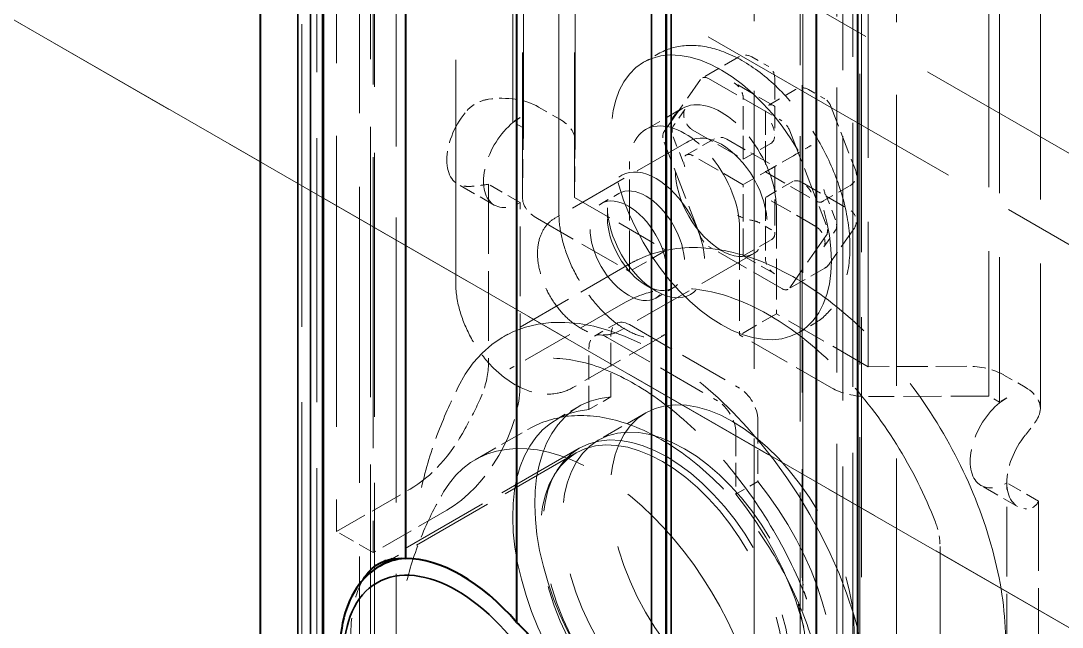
# Model space of a CAD drawing. Header units: millimetres. Extents: x 0 to 2378, y 0 to 1682.
# Drawn here: x 2199.67 to 2215.71, y 1401.75 to 1411.09 of the extents above; entities that cross this region are included whole.
import ezdxf

# ---------------------------------------------------------------- set-up
doc = ezdxf.new("R2010")
doc.units = ezdxf.units.MM
doc.header["$LTSCALE"] = 2
doc.linetypes.add('DASHED', pattern=[0.2067, 0.1654, -0.0413])
for name, color, linetype, lineweight in [('가려진 것(ISO)', 2, 'DASHED', 18), ('가시적인 것(ISO)', 3, 'Continuous', 40), ('가시적인 좁은 것(ISO)', 3, 'Continuous', 35)]:
    doc.layers.add(name, color=color, linetype=linetype, lineweight=lineweight)

msp = doc.modelspace()

# ---------------------------------------------------------------- linework, layer by layer
at = {"layer": '가려진 것(ISO)', "ltscale": 12.91355}
msp.add_line((2261.1692, 1384.7839), (2163.0227, 1441.3027), dxfattribs=at)
at = {"layer": '가려진 것(ISO)', "ltscale": 13.252056}
msp.add_line((2161.4105, 1440.3772), (2258.2559, 1384.6076), dxfattribs=at)
at = {"layer": '가려진 것(ISO)', "ltscale": 13.202866}
msp.add_line((2152.2747, 1438.3355), (2271.9172, 1369.438), dxfattribs=at)
at = {"layer": '가려진 것(ISO)', "ltscale": 12.907596}
msp.add_line((2164.0127, 1437.475), (2258.3407, 1383.1551), dxfattribs=at)
at = {"layer": '가려진 것(ISO)', "ltscale": 13.269749}
for p, q in [((2205.4491, 1430.004), (2205.4491, 1398.6102)), ((2212.2374, 1394.7011), (2212.2374, 1426.0949)), ((2211.6717, 1425.7692), (2211.6717, 1394.3754))]:
    msp.add_line(p, q, dxfattribs=at)
at = {"layer": '가려진 것(ISO)', "ltscale": 12.300426}
for p, q in [((2204.2273, 1400.1322), (2204.2273, 1429.2327)), ((2212.3279, 1424.5679), (2212.3279, 1395.4673))]:
    msp.add_line(p, q, dxfattribs=at)
at = {"layer": '가려진 것(ISO)', "ltscale": 12.2945}
msp.add_line((2205.115, 1399.9075), (2205.115, 1428.9941), dxfattribs=at)
at = {"layer": '가려진 것(ISO)', "ltscale": 14.08707}
msp.add_line((2203.9961, 1428.5099), (2203.9961, 1399.9436), dxfattribs=at)
at = {"layer": '가려진 것(ISO)', "ltscale": 13.546203}
for p, q in [((2204.5299, 1426.1186), (2204.5299, 1403.2273)), ((2205.0956, 1425.7929), (2205.0956, 1402.9015)), ((2212.5909, 1421.4766), (2212.5909, 1398.5853)), ((2213.1566, 1421.1508), (2213.1566, 1398.2595))]:
    msp.add_line(p, q, dxfattribs=at)
at = {"layer": '가려진 것(ISO)', "ltscale": 13.770153}
msp.add_line((2204.8835, 1398.2844), (2204.8835, 1426.2082), dxfattribs=at)
at = {"layer": '가려진 것(ISO)', "ltscale": 12.584246}
for p, q in [((2205.0518, 1400.0947), (2205.0518, 1425.6136)), ((2211.7118, 1421.7784), (2211.7118, 1396.2595))]:
    msp.add_line(p, q, dxfattribs=at)
at = {"layer": '가려진 것(ISO)', "ltscale": 12.299444}
msp.add_line((2212.4802, 1424.7752), (2212.4802, 1395.6769), dxfattribs=at)
at = {"layer": '가려진 것(ISO)', "ltscale": 12.954181}
msp.add_line((2210.9632, 1400.3738), (2210.9632, 1422.2647), dxfattribs=at)
at = {"layer": '가려진 것(ISO)', "ltscale": 14.305642}
msp.add_line((2211.702, 1421.929), (2211.702, 1402.5893), dxfattribs=at)
at = {"layer": '가려진 것(ISO)', "ltscale": 11.933559}
for p, q in [((2207.2442, 1421.6344), (2207.2442, 1409.5347)), ((2207.4069, 1421.5407), (2207.4069, 1409.441)), ((2208.2043, 1421.3478), (2208.2043, 1409.2481)), ((2207.3927, 1420.4703), (2207.3927, 1408.3706)), ((2208.1927, 1420.4703), (2208.1927, 1408.3706)), ((2212.7182, 1417.8643), (2212.7182, 1405.7646)), ((2214.5769, 1417.4118), (2214.5769, 1405.3121)), ((2214.7396, 1417.3181), (2214.7396, 1405.2184)), ((2215.3708, 1417.2209), (2215.3708, 1405.1212))]:
    msp.add_line(p, q, dxfattribs=at)
at = {"layer": '가려진 것(ISO)', "ltscale": 12.106245}
msp.add_line((2212.6157, 1421.5409), (2212.6157, 1401.0829), dxfattribs=at)
at = {"layer": '가려진 것(ISO)', "ltscale": 12.901145}
msp.add_line((2184.3774, 1419.8463), (2240.9459, 1387.2706), dxfattribs=at)
at = {"layer": '가려진 것(ISO)', "ltscale": 13.062409}
for p, q in [((2207.9543, 1416.951), (2207.9543, 1408.1215)), ((2206.3644, 1415.8923), (2206.3644, 1407.0628))]:
    msp.add_line(p, q, dxfattribs=at)
at = {"layer": '가려진 것(ISO)', "ltscale": 0.304651}
for p, q in [((2209.2578, 1410.4522), (2209.4841, 1410.5825)), ((2211.6531, 1406.2926), (2211.8794, 1406.4229))]:
    msp.add_line(p, q, dxfattribs=at)
at = {"layer": '가려진 것(ISO)', "ltscale": 0.761779}
for p, q in [((2210.7257, 1410.5359), (2210.16, 1410.2101)), ((2209.2909, 1409.4169), (2209.8566, 1409.7426)), ((2206.9591, 1408.2531), (2206.3934, 1408.5788)), ((2209.6069, 1407.5563), (2209.0413, 1407.2305)), ((2212.052, 1407.284), (2211.4863, 1406.9582)), ((2211.304, 1406.579), (2210.7383, 1406.2532)), ((2215.0201, 1403.611), (2214.4544, 1403.9368)), ((2205.0956, 1402.9015), (2204.5299, 1403.2273))]:
    msp.add_line(p, q, dxfattribs=at)
at = {"layer": '가려진 것(ISO)', "ltscale": 0.339644}
for p, q in [((2210.9253, 1410.5359), (2211.1775, 1410.3906)), ((2211.7998, 1410.0323), (2212.052, 1409.887))]:
    msp.add_line(p, q, dxfattribs=at)
at = {"layer": '가려진 것(ISO)', "ltscale": 1.517454}
for p, q in [((2209.5739, 1409.3853), (2210.1373, 1410.1891)), ((2210.2598, 1410.2003), (2211.3865, 1409.5515)), ((2211.509, 1409.3992), (2212.0724, 1407.9465)), ((2210.1373, 1407.7692), (2209.5739, 1409.2218)), ((2212.0724, 1407.783), (2211.509, 1406.9792)), ((2211.3865, 1406.968), (2210.2598, 1407.6169))]:
    msp.add_line(p, q, dxfattribs=at)
at = {"layer": '가려진 것(ISO)', "ltscale": 0.837967}
msp.add_line((2211.2757, 1409.7782), (2210.6535, 1410.1365), dxfattribs=at)
at = {"layer": '가려진 것(ISO)', "ltscale": 1.02979}
msp.add_line((2211.2777, 1410.2173), (2211.2777, 1409.3332), dxfattribs=at)
at = {"layer": '가려진 것(ISO)', "ltscale": 0.571309}
for p, q in [((2211.6002, 1410.0323), (2211.1759, 1409.788)), ((2209.9176, 1409.0246), (2210.3419, 1409.2689)), ((2211.2191, 1409.2039), (2210.7949, 1408.9595)), ((2211.5586, 1409.0084), (2211.1343, 1408.7641)), ((2211.2191, 1408.8114), (2210.7949, 1408.5671)), ((2211.5586, 1408.616), (2211.1343, 1408.3717)), ((2212.0115, 1408.3066), (2212.4358, 1408.5509)), ((2210.7949, 1407.4716), (2211.2191, 1407.7159))]:
    msp.add_line(p, q, dxfattribs=at)
at = {"layer": '가려진 것(ISO)', "ltscale": 0.442787}
for p, q in [((2207.6412, 1409.7633), (2207.97, 1409.5739)), ((2214.8077, 1405.6363), (2215.1365, 1405.447))]:
    msp.add_line(p, q, dxfattribs=at)
at = {"layer": '가려진 것(ISO)', "ltscale": 1.085577}
for p, q in [((2210.7949, 1408.9595), (2210.7949, 1409.8915)), ((2211.1343, 1409.6961), (2211.1343, 1408.7641)), ((2211.1343, 1408.3717), (2211.1343, 1407.4397))]:
    msp.add_line(p, q, dxfattribs=at)
at = {"layer": '가려진 것(ISO)', "ltscale": 1.033597}
for p, q in [((2212.1387, 1409.786), (2212.5224, 1408.7965)), ((2212.4998, 1407.89), (2212.116, 1407.3425))]:
    msp.add_line(p, q, dxfattribs=at)
at = {"layer": '가려진 것(ISO)', "ltscale": 0.153562}
for p, q in [((2207.3583, 1409.6004), (2207.2442, 1409.5347)), ((2214.8537, 1405.2841), (2214.7396, 1405.2184))]:
    msp.add_line(p, q, dxfattribs=at)
at = {"layer": '가려진 것(ISO)', "ltscale": 0.483758}
for p, q in [((2209.895, 1409.723), (2209.7153, 1409.4667)), ((2209.7153, 1409.3032), (2209.895, 1408.8401)), ((2212.2138, 1408.028), (2212.0342, 1408.4911)), ((2212.0342, 1407.6082), (2212.2138, 1407.8645))]:
    msp.add_line(p, q, dxfattribs=at)
at = {"layer": '가려진 것(ISO)', "ltscale": 0.218952}
for p, q in [((2207.4069, 1409.441), (2207.2442, 1409.5347)), ((2214.7396, 1405.2184), (2214.5769, 1405.3121))]:
    msp.add_line(p, q, dxfattribs=at)
at = {"layer": '가려진 것(ISO)', "ltscale": 1.764291}
for p, q in [((2207.3927, 1408.3742), (2207.4069, 1409.441)), ((2214.5769, 1405.3121), (2212.7243, 1405.3039))]:
    msp.add_line(p, q, dxfattribs=at)
at = {"layer": '가려진 것(ISO)', "ltscale": 1.046962}
for p, q in [((2210.0174, 1409.4072), (2210.7949, 1408.9595)), ((2210.7949, 1408.5671), (2210.0174, 1409.0148)), ((2211.1343, 1408.7641), (2211.9117, 1408.3164)), ((2211.9117, 1407.924), (2211.1343, 1408.3717))]:
    msp.add_line(p, q, dxfattribs=at)
at = {"layer": '가려진 것(ISO)', "ltscale": 2.780757}
for p, q in [((2209.9564, 1409.239), (2207.8917, 1408.05)), ((2210.9545, 1407.5058), (2208.8897, 1406.3168))]:
    msp.add_line(p, q, dxfattribs=at)
at = {"layer": '가려진 것(ISO)', "ltscale": 1.445298}
for p, q in [((2208.1927, 1408.3706), (2208.2043, 1409.2446)), ((2214.2359, 1405.7713), (2212.7182, 1405.7646))]:
    msp.add_line(p, q, dxfattribs=at)
at = {"layer": '가려진 것(ISO)', "ltscale": 1.904597}
for p, q in [((2209.6069, 1407.5563), (2209.6069, 1409.1913)), ((2209.0413, 1407.2305), (2209.0413, 1408.8656)), ((2208.1927, 1408.3706), (2209.6069, 1407.5563)), ((2211.304, 1408.2141), (2211.304, 1406.579)), ((2207.627, 1408.0449), (2209.0413, 1407.2305)), ((2210.7383, 1407.8883), (2210.7383, 1406.2532)), ((2212.7182, 1405.7646), (2211.304, 1406.579)), ((2209.5843, 1406.2568), (2208.1701, 1405.4424)), ((2212.1525, 1405.4388), (2210.7383, 1406.2532))]:
    msp.add_line(p, q, dxfattribs=at)
at = {"layer": '가려진 것(ISO)', "ltscale": 0.991435}
for p, q in [((2210.5415, 1409.2689), (2211.2777, 1408.845)), ((2211.6996, 1408.602), (2212.4358, 1408.1781))]:
    msp.add_line(p, q, dxfattribs=at)
at = {"layer": '가려진 것(ISO)', "ltscale": 1.220259}
msp.add_line((2211.2777, 1408.845), (2211.2777, 1407.7974), dxfattribs=at)
at = {"layer": '가려진 것(ISO)', "ltscale": 3.237884}
for p, q in [((2206.8684, 1408.5744), (2206.8684, 1405.7948)), ((2207.3583, 1405.5126), (2207.3583, 1408.2923)), ((2214.8537, 1401.1964), (2214.8537, 1403.976)), ((2215.3436, 1403.6939), (2215.3436, 1400.9143))]:
    msp.add_line(p, q, dxfattribs=at)
at = {"layer": '가려진 것(ISO)', "ltscale": 0.659706}
for p, q in [((2207.3583, 1408.2923), (2206.8684, 1408.5744)), ((2215.3436, 1403.6939), (2214.8537, 1403.976))]:
    msp.add_line(p, q, dxfattribs=at)
at = {"layer": '가려진 것(ISO)', "ltscale": 1.276047}
msp.add_line((2210.7949, 1407.4716), (2210.7949, 1408.5671), dxfattribs=at)
at = {"layer": '가려진 것(ISO)', "ltscale": 0.361792}
for p, q in [((2208.6079, 1408.2778), (2208.8766, 1408.4326)), ((2209.4463, 1406.822), (2209.715, 1406.9767))]:
    msp.add_line(p, q, dxfattribs=at)
at = {"layer": '가려진 것(ISO)', "ltscale": 0.296201}
for p, q in [((2208.7018, 1408.0467), (2208.7018, 1408.2258)), ((2209.2935, 1407.0192), (2209.4485, 1406.9293))]:
    msp.add_line(p, q, dxfattribs=at)
at = {"layer": '가려진 것(ISO)', "ltscale": 0.229676}
msp.add_line((2211.2191, 1407.8788), (2211.0485, 1407.977), dxfattribs=at)
at = {"layer": '가려진 것(ISO)', "ltscale": 0.647497}
msp.add_line((2210.7949, 1407.4716), (2211.2757, 1407.1947), dxfattribs=at)
at = {"layer": '가려진 것(ISO)', "ltscale": 2.609334}
msp.add_line((2209.0387, 1407.3438), (2207.1013, 1406.2281), dxfattribs=at)
at = {"layer": '가려진 것(ISO)', "ltscale": 2.399818}
msp.add_line((2208.9813, 1406.7568), (2207.1994, 1405.7307), dxfattribs=at)
at = {"layer": '가려진 것(ISO)', "ltscale": 0.457027}
for p, q in [((2208.5001, 1406.2359), (2208.8395, 1406.4313)), ((2208.4168, 1405.104), (2208.7562, 1405.2995)), ((2207.9213, 1404.9555), (2208.2608, 1405.1509)), ((2210.6796, 1403.801), (2211.019, 1403.9965))]:
    msp.add_line(p, q, dxfattribs=at)
at = {"layer": '가려진 것(ISO)', "ltscale": 2.285536}
for p, q in [((2209.0391, 1406.4117), (2210.7361, 1405.4344)), ((2208.6997, 1406.2162), (2210.3967, 1405.239))]:
    msp.add_line(p, q, dxfattribs=at)
at = {"layer": '가려진 것(ISO)', "ltscale": 1.104289}
for p, q in [((2208.7562, 1405.2995), (2208.7562, 1406.2476)), ((2208.4168, 1405.104), (2208.4168, 1406.0521)), ((2211.019, 1404.9445), (2211.019, 1403.9965)), ((2210.6796, 1404.7491), (2210.6796, 1403.801))]:
    msp.add_line(p, q, dxfattribs=at)
at = {"layer": '가려진 것(ISO)', "ltscale": 0.990342}
msp.add_line((2209.2956, 1405.0545), (2208.5602, 1404.631), dxfattribs=at)
at = {"layer": '가려진 것(ISO)', "ltscale": 1.104624}
msp.add_line((2206.6662, 1404.3316), (2207.4864, 1404.804), dxfattribs=at)
at = {"layer": '가려진 것(ISO)', "ltscale": 4.162764}
msp.add_line((2208.2683, 1404.509), (2205.1774, 1402.7291), dxfattribs=at)
at = {"layer": '가려진 것(ISO)', "ltscale": 3.817844}
msp.add_line((2208.2208, 1404.4355), (2205.386, 1402.8031), dxfattribs=at)
at = {"layer": '가려진 것(ISO)', "ltscale": 1.523657}
for p, q in [((2204.5299, 1403.2273), (2205.6613, 1403.8788)), ((2206.227, 1403.5531), (2205.0956, 1402.9015))]:
    msp.add_line(p, q, dxfattribs=at)
at = {"layer": '가려진 것(ISO)', "ltscale": 5.303258}
msp.add_line((2213.8253, 1402.9954), (2213.8253, 1398.4427), dxfattribs=at)
at = {"layer": '가려진 것(ISO)', "ltscale": 0.198934}
for centre in [(2210.8255, 1410.3626), (2211.7, 1409.859), (2210.4417, 1409.0956)]:
    msp.add_arc(centre, 0.2, 60.06401, 119.93599, dxfattribs=at)
at = {"layer": '가려진 것(ISO)', "ltscale": 0.199572}
msp.add_arc((2211.0777, 1410.2173), 0.2, 0, 60.06401, dxfattribs=at)
at = {"layer": '가려진 것(ISO)', "ltscale": 0.129103}
msp.add_arc((2211.9522, 1409.7137), 0.2, 21.19789, 60.06401, dxfattribs=at)
at = {"layer": '가려진 것(ISO)', "ltscale": 0.270041}
msp.add_arc((2212.336, 1408.7242), 0.2, 299.93599, 21.19789, dxfattribs=at)
at = {"layer": '가려진 것(ISO)', "ltscale": 0.316014}
msp.add_arc((2212.336, 1408.0048), 0.2, 324.97291, 60.06401, dxfattribs=at)
at = {"layer": '가려진 것(ISO)', "ltscale": 0.083131}
msp.add_arc((2211.9522, 1407.4573), 0.2, 299.93599, 324.97291, dxfattribs=at)
at = {"layer": '가려진 것(ISO)', "ltscale": 12.159042}
msp.add_ellipse((2210.4555, 1408.3724), major_axis=(1.1977, -2.0798), ratio=0.5780931, dxfattribs=at)
at = {"layer": '가려진 것(ISO)', "ltscale": 0.199359}
for centre, major_axis, start_param, end_param in [((2210.2598, 1410.0368), (-0.0998, 0.1733), 5.4997209, 6.5469184), ((2209.8378, 1409.3145), (-0.0998, 0.1733), 0.2637331, 1.3109306), ((2211.3865, 1409.3879), (-0.0998, 0.1733), 4.4525233, 5.4997209), ((2209.6964, 1409.233), (-0.0998, 0.1733), 0.2637331, 1.3109306), ((2212.0913, 1408.0167), (0.0998, -0.1733), 0.2637331, 1.3109306), ((2211.9499, 1407.9353), (0.0998, -0.1733), 0.2637331, 1.3109306), ((2210.2598, 1407.7804), (0.0998, -0.1733), 4.4525233, 5.4997209), ((2211.3865, 1407.1315), (0.0998, -0.1733), 5.4997209, 6.5469184)]:
    msp.add_ellipse(centre, major_axis=major_axis, ratio=0.5780931, start_param=start_param, end_param=end_param, dxfattribs=at)
at = {"layer": '가려진 것(ISO)', "ltscale": 0.299089}
for centre, major_axis, ratio, start_param, end_param in [((2210.6535, 1409.973), (-0.0998, 0.1733), 0.5780931, 3.9289245, 5.4997209), ((2211.2757, 1409.6147), (-0.0998, 0.1733), 0.5780931, 5.4997209, 7.0705172), ((2211.0777, 1407.7974), (0.2, 0), 0.5758617, 5.4977871, 7.0685835), ((2211.2757, 1407.3582), (0.0998, -0.1733), 0.5780931, 3.9289245, 5.4997209)]:
    msp.add_ellipse(centre, major_axis=major_axis, ratio=ratio, start_param=start_param, end_param=end_param, dxfattribs=at)
at = {"layer": '가려진 것(ISO)', "ltscale": 0.797737}
for centre, start_param, end_param in [((2207.0755, 1409.4375), 0.7853988, 1.8325957), ((2214.5708, 1405.1212), 6.0213859, 7.0685828)]:
    msp.add_ellipse(centre, major_axis=(0.8, 0), ratio=0.5758617, start_param=start_param, end_param=end_param, dxfattribs=at)
at = {"layer": '가려진 것(ISO)', "ltscale": 3.590168}
for centre in [(2210.4555, 1408.7027), (2209.8898, 1408.377)]:
    msp.add_ellipse(centre, major_axis=(-0.5988, 1.0399), ratio=0.5780931, start_param=3.9289245, end_param=7.0705172, dxfattribs=at)
at = {"layer": '가려진 것(ISO)', "ltscale": 1.595575}
for centre in [(2206.7927, 1409.2721), (2215.4194, 1404.3043)]:
    msp.add_ellipse(centre, major_axis=(-0.3992, -0.6933), ratio=0.5780931, start_param=4.4486559, end_param=6.543051, dxfattribs=at)
at = {"layer": '가려진 것(ISO)', "ltscale": 2.393412}
for centre, major_axis, start_param, end_param in [((2207.3583, 1408.9463), (-0.3992, -0.6933), 3.9250571, 7.0666498), ((2206.227, 1404.8611), (-0.7985, -1.3865), 0.7834645, 2.3542608), ((2214.8537, 1404.6301), (-0.3992, -0.6933), 3.9250571, 7.0666498)]:
    msp.add_ellipse(centre, major_axis=major_axis, ratio=0.5780931, start_param=start_param, end_param=end_param, dxfattribs=at)
at = {"layer": '가려진 것(ISO)', "ltscale": 0.398819}
for centre, major_axis, start_param, end_param in [((2210.0174, 1409.5707), (-0.0998, 0.1733), 0.2637331, 2.3581282), ((2210.0174, 1408.8513), (-0.0998, 0.1733), 5.4997209, 7.594116), ((2211.9117, 1408.4799), (0.0998, -0.1733), 5.4997209, 7.594116), ((2211.9117, 1407.7605), (0.0998, -0.1733), 0.2637331, 2.3581282)]:
    msp.add_ellipse(centre, major_axis=major_axis, ratio=0.5780931, start_param=start_param, end_param=end_param, dxfattribs=at)
at = {"layer": '가려진 것(ISO)', "ltscale": 0.604093}
for centre, start_param, end_param in [((2207.4043, 1409.2481), 6.2755519, 7.0685828), ((2214.242, 1405.3106), 0.7853988, 1.5784298)]:
    msp.add_ellipse(centre, major_axis=(0.8, 0), ratio=0.5758617, start_param=start_param, end_param=end_param, dxfattribs=at)
at = {"layer": '가려진 것(ISO)', "ltscale": 0.363716}
for centre, major_axis, ratio, start_param, end_param in [((2211.0777, 1409.4488), (0.1416, -0.2449), 0.5769785, 6.2822185, 7.8530148), ((2211.7, 1409.0905), (0.2, 0.1156), 0.0016725, 3.9260239, 5.4968203), ((2211.0777, 1408.7294), (0.2, 0.1156), 0.0016725, 5.4968203, 7.0676166), ((2211.7, 1408.371), (-0.1416, 0.2449), 0.5769785, 4.7114221, 6.2822185)]:
    msp.add_ellipse(centre, major_axis=major_axis, ratio=ratio, start_param=start_param, end_param=end_param, dxfattribs=at)
at = {"layer": '가려진 것(ISO)', "ltscale": 5.983681}
msp.add_ellipse((2210.4555, 1408.3724), major_axis=(0.499, -0.8666), ratio=0.5780931, dxfattribs=at)
at = {"layer": '가려진 것(ISO)', "ltscale": 6.342708}
msp.add_ellipse((2209.4514, 1407.7942), major_axis=(0.529, -0.9186), ratio=0.5780931, dxfattribs=at)
at = {"layer": '가려진 것(ISO)', "ltscale": 5.026276}
for centre in [(2209.2958, 1407.7046), (2209.0271, 1407.5499)]:
    msp.add_ellipse(centre, major_axis=(0.4192, -0.7279), ratio=0.5780931, dxfattribs=at)
at = {"layer": '가려진 것(ISO)', "ltscale": 0.604094}
for centre, start_param, end_param in [((2208.1927, 1408.3706), 6.2755519, 7.0685835), ((2212.7182, 1405.7646), 0.7853982, 1.5784298)]:
    msp.add_ellipse(centre, major_axis=(-0.8, 0), ratio=0.5758617, start_param=start_param, end_param=end_param, dxfattribs=at)
at = {"layer": '가려진 것(ISO)', "ltscale": 0.259824}
msp.add_ellipse((2210.8255, 1408.1061), major_axis=(-0.2442, 0.0861), ratio=0.2196918, start_param=1.1244757, end_param=2.1718132, dxfattribs=at)
at = {"layer": '가려진 것(ISO)', "ltscale": 0.113801}
msp.add_ellipse((2210.9071, 1407.8956), major_axis=(0.2155, -0.0261), ratio=0.5643253, start_param=0.9254022, end_param=1.449001, dxfattribs=at)
at = {"layer": '가려진 것(ISO)', "ltscale": 13.164933}
msp.add_ellipse((2209.4514, 1402.1471), major_axis=(-2.3501, 4.081), ratio=0.5780931, start_param=4.344059, end_param=6.6553827, dxfattribs=at)
at = {"layer": '가려진 것(ISO)', "ltscale": 0.598278}
for centre, major_axis, start_param, end_param in [((2209.0391, 1406.0847), (-0.1996, 0.3466), 5.4997209, 7.0705172), ((2208.6997, 1405.8892), (-0.1996, 0.3466), 5.4997209, 7.0705172), ((2210.7361, 1405.1074), (0.1996, -0.3466), 0.7873319, 2.3581282), ((2210.3967, 1404.912), (0.1996, -0.3466), 0.7873319, 2.3581282)]:
    msp.add_ellipse(centre, major_axis=major_axis, ratio=0.5780931, start_param=start_param, end_param=end_param, dxfattribs=at)
at = {"layer": '가려진 것(ISO)', "ltscale": 13.476273}
for centre in [(2210.623, 1402.7493), (2209.8876, 1402.3259), (2209.5482, 1402.1304)]:
    msp.add_ellipse(centre, major_axis=(1.3274, -2.3051), ratio=0.5780931, dxfattribs=at)
at = {"layer": '가려진 것(ISO)', "ltscale": 13.819056}
for centre, major_axis, start_param, end_param in [((2209.8876, 1402.3259), (1.6268, -2.8251), 2.8711331, 8.1283086), ((2209.5482, 1402.1304), (-1.6268, 2.8251), 6.0127257, 11.2699013)]:
    msp.add_ellipse(centre, major_axis=major_axis, ratio=0.5780931, start_param=start_param, end_param=end_param, dxfattribs=at)
at = {"layer": '가려진 것(ISO)', "ltscale": 1.292141}
msp.add_ellipse((2205.6613, 1405.1869), major_axis=(-0.7985, -1.3865), ratio=0.5780931, start_param=0.7834645, end_param=1.6315265, dxfattribs=at)
at = {"layer": '가려진 것(ISO)', "ltscale": 13.678923}
msp.add_ellipse((2209.6157, 1402.1693), major_axis=(1.3474, -2.3398), ratio=0.5780931, dxfattribs=at)
at = {"layer": '가려진 것(ISO)', "ltscale": 9.858713}
msp.add_ellipse((2208.5126, 1401.1253), major_axis=(-1.8464, 3.2064), ratio=0.5780931, start_param=4.3982095, end_param=6.6012322, dxfattribs=at)
at = {"layer": '가려진 것(ISO)', "ltscale": 7.042982}
msp.add_open_spline([(2209.4841, 1410.5825), (2209.6132, 1410.6569), (2209.76, 1410.6994), (2210.0779, 1410.7206), (2210.2498, 1410.6948), (2210.6105, 1410.5756), (2210.7997, 1410.4756), (2211.1685, 1410.2123), (2211.3479, 1410.0476), (2211.6768, 1409.6732), (2211.8263, 1409.4638), (2212.0823, 1409.0207), (2212.1887, 1408.7872), (2212.3486, 1408.3172), (2212.4018, 1408.0808), (2212.4476, 1407.626), (2212.4399, 1407.4077), (2212.3581, 1407.014), (2212.2849, 1406.8373), (2212.0963, 1406.5816), (2211.9953, 1406.4897), (2211.8794, 1406.4229)], degree=3, knots=[3.9289245, 3.9289245, 3.9289245, 3.9289245, 4.2052532, 4.2052532, 4.5032752, 4.5032752, 4.8312275, 4.8312275, 5.1653932, 5.1653932, 5.4974106, 5.4974106, 5.8283163, 5.8283163, 6.1602978, 6.1602978, 6.4944399, 6.4944399, 6.8224877, 6.8224877, 7.0705172, 7.0705172, 7.0705172, 7.0705172], dxfattribs=at)
at = {"layer": '가려진 것(ISO)', "ltscale": 0.416529}
for points, knots in [([(2206.8684, 1409.8825), (2206.8037, 1409.8725), (2206.7363, 1409.8511), (2206.6155, 1409.7837), (2206.5621, 1409.7377), (2206.5165, 1409.6838), (2206.5131, 1409.6797), (2206.5098, 1409.6756)], [-0.30606206, -0.30606206, -0.30606206, -0.30606206, -0.2557879, -0.2557879, -0.20551375, -0.20551375, -0.20152866, -0.20152866, -0.20152866, -0.20152866]), ([(2206.5098, 1408.5428), (2206.5131, 1408.5425), (2206.5165, 1408.5422), (2206.5621, 1408.539), (2206.6155, 1408.5413), (2206.7363, 1408.5542), (2206.8037, 1408.5644), (2206.8684, 1408.5744)], [0.20152866, 0.20152866, 0.20152866, 0.20152866, 0.20551375, 0.20551375, 0.2557879, 0.2557879, 0.30606206, 0.30606206, 0.30606206, 0.30606206]), ([(2215.1365, 1404.7078), (2215.1776, 1404.7589), (2215.2202, 1404.812), (2215.2918, 1404.91), (2215.3206, 1404.955), (2215.3407, 1404.996), (2215.3422, 1404.999), (2215.3436, 1405.002)], [0.71587341, 0.71587341, 0.71587341, 0.71587341, 0.76614757, 0.76614757, 0.81642172, 0.81642172, 0.82040681, 0.82040681, 0.82040681, 0.82040681]), ([(2215.3436, 1403.6939), (2215.3422, 1403.6909), (2215.3407, 1403.688), (2215.3206, 1403.6488), (2215.2918, 1403.6171), (2215.2202, 1403.5783), (2215.1776, 1403.5713), (2215.1365, 1403.575)], [0.20152866, 0.20152866, 0.20152866, 0.20152866, 0.20551375, 0.20551375, 0.2557879, 0.2557879, 0.30606206, 0.30606206, 0.30606206, 0.30606206])]:
    msp.add_open_spline(points, degree=3, knots=knots, dxfattribs=at)
at = {"layer": '가려진 것(ISO)', "ltscale": 2.874623}
msp.add_open_spline([(2207.8917, 1408.05), (2207.8362, 1408.018), (2207.7877, 1407.9744), (2207.707, 1407.8686), (2207.6767, 1407.8055), (2207.6325, 1407.6581), (2207.6231, 1407.5721), (2207.6279, 1407.3861), (2207.6449, 1407.2852), (2207.7031, 1407.085), (2207.7443, 1406.9856), (2207.8458, 1406.7974), (2207.906, 1406.7086), (2208.041, 1406.5483), (2208.1159, 1406.4769), (2208.2767, 1406.3589), (2208.3628, 1406.3124), (2208.5367, 1406.257), (2208.6248, 1406.2457), (2208.7739, 1406.2653), (2208.835, 1406.2853), (2208.8897, 1406.3168)], degree=3, knots=[2.3542608, 2.3542608, 2.3542608, 2.3542608, 2.592027, 2.592027, 2.8537382, 2.8537382, 3.1720468, 3.1720468, 3.5250954, 3.5250954, 3.8772465, 3.8772465, 4.2259396, 4.2259396, 4.5766864, 4.5766864, 4.9312889, 4.9312889, 5.2613846, 5.2613846, 5.4958534, 5.4958534, 5.4958534, 5.4958534], dxfattribs=at)
at = {"layer": '가려진 것(ISO)', "ltscale": 3.284141}
msp.add_open_spline([(2207.9543, 1408.1215), (2207.9543, 1408.0095), (2207.9689, 1407.8853), (2208.0285, 1407.625), (2208.0739, 1407.4888), (2208.1922, 1407.2192), (2208.2654, 1407.0859), (2208.4316, 1406.8376), (2208.5247, 1406.7227), (2208.7193, 1406.5241), (2208.8207, 1406.4402), (2209.0185, 1406.3112), (2209.1149, 1406.2656), (2209.2915, 1406.2119), (2209.371, 1406.2042), (2209.4944, 1406.2169), (2209.5421, 1406.2325), (2209.5843, 1406.2568)], degree=3, knots=[3.1415927, 3.1415927, 3.1415927, 3.1415927, 3.4377809, 3.4377809, 3.7379896, 3.7379896, 4.0414414, 4.0414414, 4.3452518, 4.3452518, 4.6463973, 4.6463973, 4.9431778, 4.9431778, 5.2432925, 5.2432925, 5.4958534, 5.4958534, 5.4958534, 5.4958534], dxfattribs=at)
at = {"layer": '가려진 것(ISO)', "ltscale": 13.092183}
msp.add_open_spline([(2214.836, 1401.508), (2214.836, 1401.9391), (2214.7735, 1402.3966), (2214.5366, 1403.3219), (2214.3624, 1403.7895), (2213.9221, 1404.6892), (2213.6566, 1405.1213), (2213.0587, 1405.9108), (2212.7265, 1406.268), (2212.0227, 1406.873), (2211.651, 1407.1202), (2210.8999, 1407.4715), (2210.5199, 1407.5766), (2209.8087, 1407.6131), (2209.4752, 1407.555), (2209.1311, 1407.3944), (2209.0844, 1407.3701), (2209.0387, 1407.3438)], degree=3, knots=[0, 0, 0, 0, 0.3342231, 0.3342231, 0.6672973, 0.6672973, 0.9985682, 0.9985682, 1.3301788, 1.3301788, 1.6639746, 1.6639746, 1.9966665, 1.9966665, 2.3046264, 2.3046264, 2.3542608, 2.3542608, 2.3542608, 2.3542608], dxfattribs=at)
at = {"layer": '가려진 것(ISO)', "ltscale": 2.925917}
msp.add_open_spline([(2206.3644, 1407.0628), (2206.3644, 1406.9221), (2206.3861, 1406.7799), (2206.4642, 1406.4971), (2206.5213, 1406.3566), (2206.6635, 1406.0917), (2206.7481, 1405.9672), (2206.9403, 1405.7422), (2207.0479, 1405.6418), (2207.2832, 1405.4767), (2207.4112, 1405.4116), (2207.6694, 1405.3425), (2207.798, 1405.3316), (2208.011, 1405.3693), (2208.0944, 1405.3988), (2208.1701, 1405.4424)], degree=3, knots=[3.1415927, 3.1415927, 3.1415927, 3.1415927, 3.5044624, 3.5044624, 3.8732089, 3.8732089, 4.2371722, 4.2371722, 4.6040399, 4.6040399, 4.9728268, 4.9728268, 5.2895048, 5.2895048, 5.4958534, 5.4958534, 5.4958534, 5.4958534], dxfattribs=at)
at = {"layer": '가려진 것(ISO)', "ltscale": 7.301549}
msp.add_open_spline([(2213.7534, 1403.3704), (2213.5951, 1403.7825), (2213.3916, 1404.1897), (2212.9148, 1404.9536), (2212.6418, 1405.3102), (2212.0516, 1405.9386), (2211.7345, 1406.21), (2211.0847, 1406.6392), (2210.752, 1406.7967), (2210.1051, 1406.9743), (2209.7901, 1406.996), (2209.3144, 1406.9109), (2209.1397, 1406.8481), (2208.9813, 1406.7568)], degree=3, knots=[0.5183607, 0.5183607, 0.5183607, 0.5183607, 0.8447905, 0.8447905, 1.1708387, 1.1708387, 1.4977005, 1.4977005, 1.8257415, 1.8257415, 2.1492252, 2.1492252, 2.3542608, 2.3542608, 2.3542608, 2.3542608], dxfattribs=at)
at = {"layer": '가려진 것(ISO)', "ltscale": 1.106716}
msp.add_open_spline([(2206.8684, 1405.7948), (2206.8684, 1405.6363), (2206.8249, 1405.4644), (2206.6846, 1405.1318), (2206.5942, 1404.9697), (2206.5098, 1404.8103)], degree=3, knots=[1.22288463, 1.22288463, 1.22288463, 1.22288463, 1.3682602, 1.3682602, 1.50283407, 1.50283407, 1.50283407, 1.50283407], dxfattribs=at)
at = {"layer": '가려진 것(ISO)', "ltscale": 7.578639}
msp.add_open_spline([(2211.7704, 1402.1846), (2211.6109, 1402.5952), (2211.4078, 1403.0035), (2210.9343, 1403.7739), (2210.6639, 1404.1357), (2210.0867, 1404.7733), (2209.7801, 1405.0492), (2209.1681, 1405.4878), (2208.863, 1405.6512), (2208.2887, 1405.8585), (2208.0209, 1405.9019), (2207.5617, 1405.8834), (2207.3678, 1405.8277), (2207.1994, 1405.7307)], degree=3, knots=[0.5245411, 0.5245411, 0.5245411, 0.5245411, 0.8328779, 0.8328779, 1.1419386, 1.1419386, 1.4496027, 1.4496027, 1.7544145, 1.7544145, 2.0603989, 2.0603989, 2.3542608, 2.3542608, 2.3542608, 2.3542608], dxfattribs=at)
at = {"layer": '가려진 것(ISO)', "ltscale": 1.906355}
for points, knots in [([(2205.8385, 1403.9018), (2205.9012, 1404.1864), (2205.9922, 1404.4845), (2206.1983, 1405.026), (2206.3139, 1405.2697), (2206.4042, 1405.4546)], [-1.43309057, -1.43309057, -1.43309057, -1.43309057, -1.19562768, -1.19562768, -0.95816479, -0.95816479, -0.95816479, -0.95816479]), ([(2212.4985, 1401.9451), (2212.5888, 1401.6563), (2212.6216, 1401.3271), (2212.6081, 1400.6747), (2212.5612, 1400.3512), (2212.4985, 1400.0666)], [-0.47492577, -0.47492577, -0.47492577, -0.47492577, -0.23746289, -0.23746289, 0, 0, 0, 0])]:
    msp.add_open_spline(points, degree=3, knots=knots, dxfattribs=at)
at = {"layer": '가려진 것(ISO)', "ltscale": 10.22368}
msp.add_open_spline([(2207.4864, 1404.804), (2207.6864, 1404.9191), (2207.9128, 1404.9866), (2208.4013, 1405.0266), (2208.6645, 1404.9915), (2209.2205, 1404.8199), (2209.5136, 1404.6707), (2210.0871, 1404.2733), (2210.3668, 1404.0218), (2210.8791, 1403.4483), (2211.1118, 1403.1269), (2211.5103, 1402.4459), (2211.6762, 1402.0865), (2211.9261, 1401.3609), (2212.0098, 1400.9947), (2212.0594, 1400.5106), (2212.0663, 1400.3809), (2212.0663, 1400.2539)], degree=3, knots=[3.9289245, 3.9289245, 3.9289245, 3.9289245, 4.1952637, 4.1952637, 4.4852898, 4.4852898, 4.8133495, 4.8133495, 5.1518446, 5.1518446, 5.4878058, 5.4878058, 5.8222212, 5.8222212, 6.1579767, 6.1579767, 6.2831853, 6.2831853, 6.2831853, 6.2831853], dxfattribs=at)
at = {"layer": '가려진 것(ISO)', "ltscale": 1.703598}
msp.add_open_spline([(2205.6134, 1402.469), (2205.6761, 1402.7256), (2205.7671, 1402.9925), (2205.9729, 1403.4707), (2206.0884, 1403.6823), (2206.1791, 1403.837)], degree=3, knots=[0, 0, 0, 0, 0.21288965, 0.21288965, 0.42577929, 0.42577929, 0.42577929, 0.42577929], dxfattribs=at)
at = {"layer": '가려진 것(ISO)', "ltscale": 0.367967}
msp.add_open_spline([(2213.7534, 1403.3704), (2213.7923, 1403.2692), (2213.817, 1403.1597), (2213.8247, 1403.0318), (2213.8253, 1403.0136), (2213.8253, 1402.9954)], degree=3, knots=[0, 0, 0, 0, 0.082594631, 0.082594631, 0.09624807, 0.09624807, 0.09624807, 0.09624807], dxfattribs=at)
at = {"layer": '가려진 것(ISO)', "ltscale": 0.573705}
msp.add_open_spline([(2211.702, 1402.5893), (2211.702, 1402.4633), (2211.7192, 1402.3479), (2211.7549, 1402.2274), (2211.7624, 1402.2053), (2211.7705, 1402.1845)], degree=3, knots=[0, 0, 0, 0, 0.12141977, 0.12141977, 0.15018851, 0.15018851, 0.15018851, 0.15018851], dxfattribs=at)
at = {"layer": '가려진 것(ISO)', "ltscale": 3.952467}
msp.add_open_spline([(2205.4499, 1399.0803), (2205.3456, 1399.2495), (2205.2535, 1399.4282), (2205.0386, 1399.9172), (2204.9265, 1400.269), (2204.7806, 1400.9532), (2204.746, 1401.2853), (2204.746, 1401.5639), (2204.746, 1401.8425), (2204.7806, 1402.1029), (2204.8773, 1402.3699), (2204.9053, 1402.4293), (2204.9369, 1402.4823)], degree=3, knots=[-0.6574547, -0.6574547, -0.6574547, -0.6574547, -0.5112141, -0.5112141, -0.25560705, -0.25560705, 0, 0, 0, 0.25560705, 0.25560705, 0.33894025, 0.33894025, 0.33894025, 0.33894025], dxfattribs=at)
at = {"layer": '가려진 것(ISO)', "ltscale": 2.16581e-05}
msp.add_open_spline([(2211.7704, 1402.1846), (2211.7704, 1402.1845), (2211.7705, 1402.1845), (2211.7705, 1402.1845)], degree=3, dxfattribs=at)
at = {"layer": '가시적인 것(ISO)'}
for p, q in [((2203.3542, 1428.1404), (2203.3542, 1399.574)), ((2205.5936, 1425.7675), (2205.5936, 1402.8115)), ((2207.3036, 1424.7827), (2207.3036, 1401.8267)), ((2204.312, 1424.3179), (2204.312, 1395.4258)), ((2212.5591, 1395.0124), (2212.5591, 1423.5788)), ((2211.9173, 1423.2092), (2211.9173, 1394.6428)), ((2209.6081, 1421.1975), (2209.6081, 1395.0371)), ((2205.386, 1402.8031), (2205.1944, 1402.6927))]:
    msp.add_line(p, q, dxfattribs=at)
msp.add_ellipse((2206.4486, 1400.3455), major_axis=(-1.3474, 2.3398), ratio=0.5780931, start_param=5.0353615, end_param=5.9640802, dxfattribs=at)
for points, knots in [([(2204.9369, 1402.4823), (2205.0022, 1402.592), (2205.0832, 1402.6743), (2205.2877, 1402.7933), (2205.4291, 1402.8237), (2205.5936, 1402.8115)], [0.33894025, 0.33894025, 0.33894025, 0.33894025, 0.5112141, 0.5112141, 0.72151837, 0.72151837, 0.72151837, 0.72151837]), ([(2205.1944, 1402.6927), (2205.0514, 1402.6104), (2204.9293, 1402.4931), (2204.7336, 1402.1988), (2204.6635, 1402.0186), (2204.5797, 1401.6051), (2204.5714, 1401.368), (2204.6209, 1400.8681), (2204.6798, 1400.6049), (2204.8572, 1400.0819), (2204.9753, 1399.8223), (2205.2586, 1399.331), (2205.4235, 1399.0993), (2205.7852, 1398.6855), (2205.9821, 1398.5035), (2206.3914, 1398.2078), (2206.604, 1398.0944), (2207.024, 1397.9544), (2207.2321, 1397.9265), (2207.5789, 1397.964), (2207.7219, 1398.0092), (2207.8492, 1398.0825)], [2.3542608, 2.3542608, 2.3542608, 2.3542608, 2.6341338, 2.6341338, 2.9347287, 2.9347287, 3.2623857, 3.2623857, 3.5951268, 3.5951268, 3.9258861, 3.9258861, 4.2556663, 4.2556663, 4.5864294, 4.5864294, 4.9191665, 4.9191665, 5.2466416, 5.2466416, 5.4958534, 5.4958534, 5.4958534, 5.4958534]), ([(2207.3036, 1401.8267), (2207.5128, 1401.6238), (2207.7098, 1401.3985), (2208.0764, 1400.8991), (2208.2577, 1400.5872), (2208.5022, 1399.9598), (2208.5644, 1399.6437), (2208.5644, 1399.0864), (2208.5022, 1398.8101), (2208.2577, 1398.3507), (2208.0764, 1398.1679), (2207.7098, 1397.9555), (2207.5128, 1397.8929), (2207.3036, 1397.8795)], [1.3231563, 1.3231563, 1.3231563, 1.3231563, 1.5334605, 1.5334605, 1.7890676, 1.7890676, 2.0446746, 2.0446746, 2.3002817, 2.3002817, 2.5558887, 2.5558887, 2.766193, 2.766193, 2.766193, 2.766193])]:
    msp.add_open_spline(points, degree=3, knots=knots, dxfattribs=at)
at = {"layer": '가시적인 좁은 것(ISO)'}
for p, q in [((2203.931, 1398.286), (2203.931, 1424.4465)), ((2204.1279, 1398.2619), (2204.1279, 1424.4224)), ((2204.33, 1424.2701), (2204.33, 1395.378)), ((2209.3788, 1392.4707), (2209.3794, 1421.3625)), ((2209.6031, 1392.4939), (2209.6031, 1421.3559)), ((2209.685, 1421.133), (2209.685, 1394.9725))]:
    msp.add_line(p, q, dxfattribs=at)
msp.add_ellipse((2206.3804, 1400.3062), major_axis=(1.2276, -2.1318), ratio=0.5780931, dxfattribs=at)
msp.add_ellipse((2206.5218, 1400.3876), major_axis=(-1.3274, 2.3051), ratio=0.5780931, start_param=6.0240327, end_param=6.2831853, dxfattribs=at)

doc.saveas('drawing.dxf')
